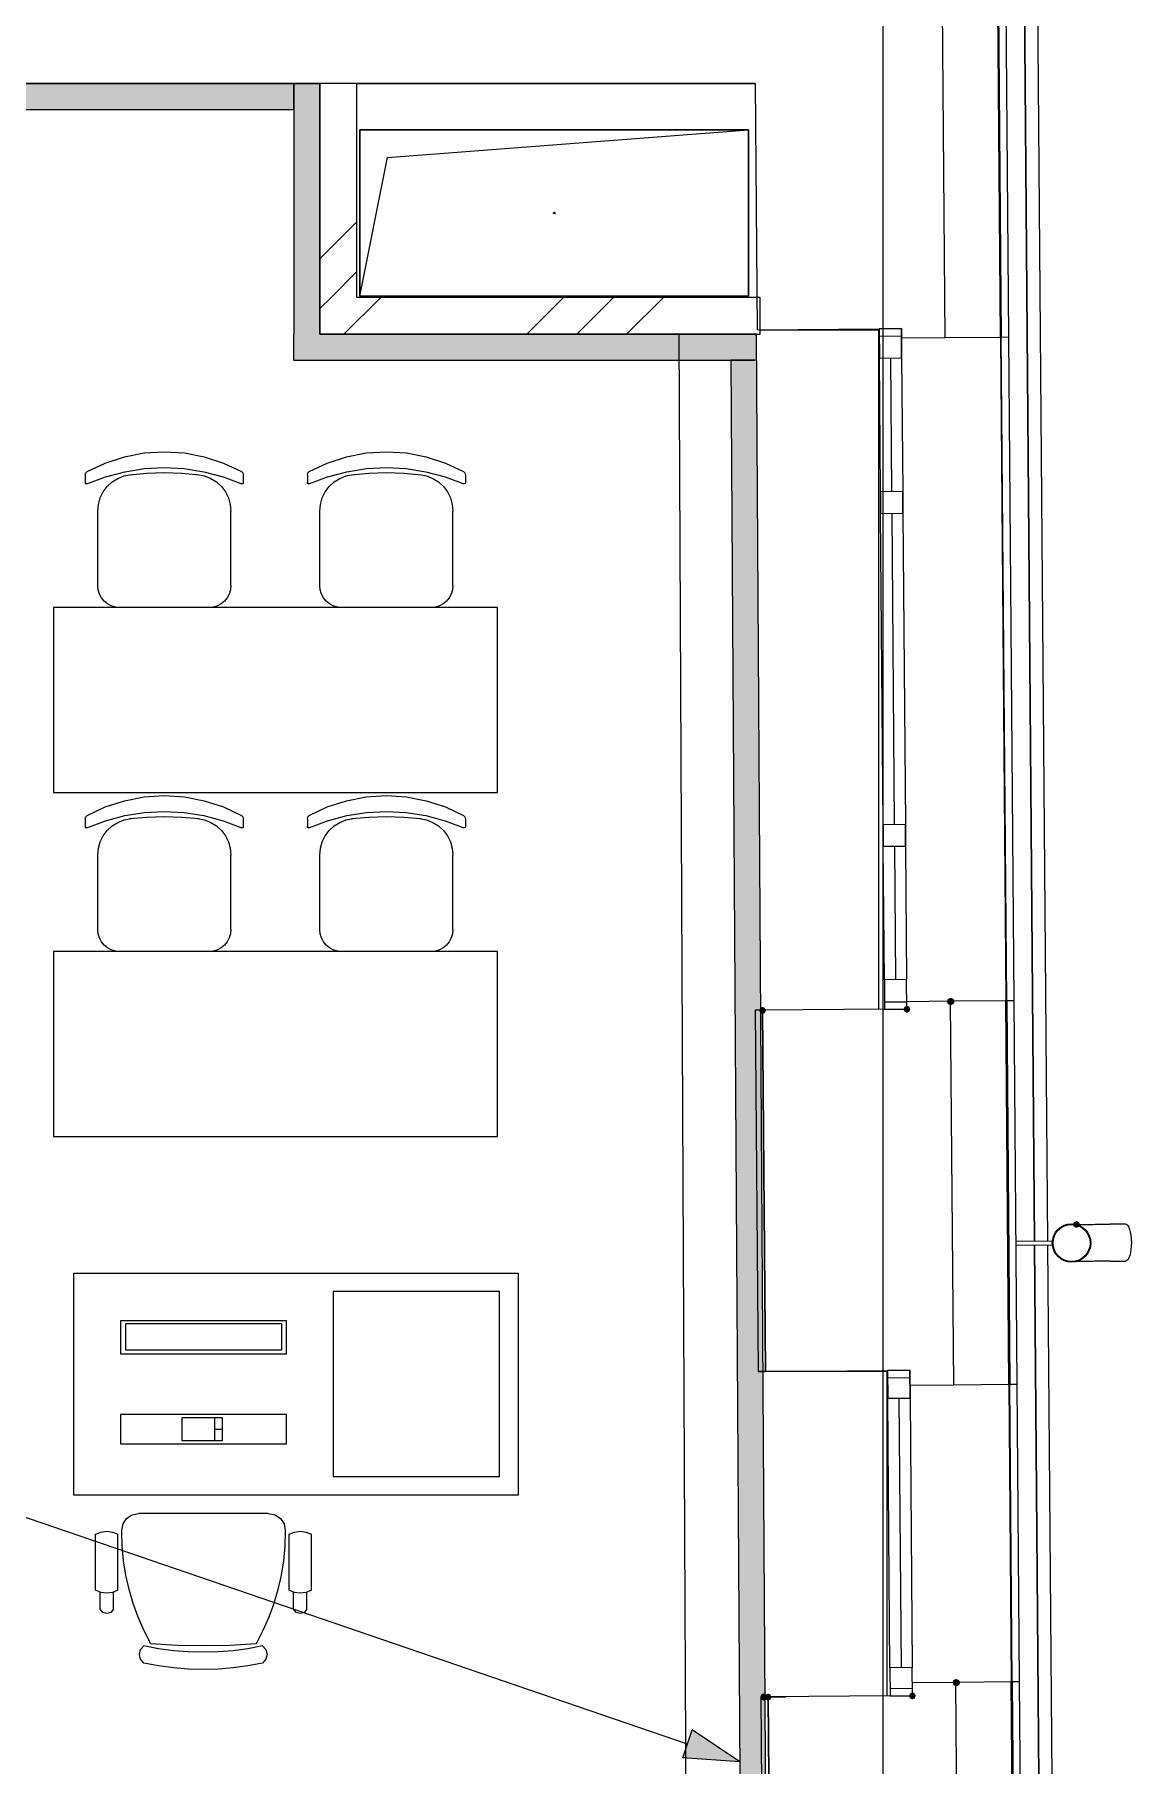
# Model space of a CAD drawing. Header units: millimetres. Extents: x 0 to 1189, y 0 to 841.
# Drawn here: x 834.24 to 863.88, y 443.31 to 490.1 of the extents above; entities that cross this region are included whole.
import ezdxf

# ---------------------------------------------------------------- set-up
doc = ezdxf.new("R2010")
doc.units = ezdxf.units.MM

msp = doc.modelspace()

# ---------------------------------------------------------------- hatches: boundary and pattern name
at = {"true_color": 0xd5aaaa}
h = msp.add_hatch(color=9, dxfattribs=at)
h.dxf.hatch_style = 2
h.paths.add_polyline_path([(796.055216, 488.077516), (796.062216, 488.777517), (841.946286, 488.776517), (841.246285, 488.076516)])
at = {"true_color": 0xf1d696}
h = msp.add_hatch(color=41, dxfattribs=at)
h.dxf.hatch_style = 2
h.paths.add_polyline_path([(841.946286, 481.999507), (841.246285, 481.999507), (841.246285, 488.776517), (841.946286, 488.776517)])
h = msp.add_hatch(color=41, dxfattribs=at)
h.dxf.hatch_style = 2
h.paths.add_polyline_path([(841.246285, 488.076516), (841.246285, 488.776517), (841.946286, 488.776517)])
h = msp.add_hatch(color=41, dxfattribs=at)
h.dxf.hatch_style = 2
h.paths.add_polyline_path([(841.946286, 481.999507), (841.246285, 481.299506), (841.246285, 481.999507)])
h = msp.add_hatch(color=41, dxfattribs=at)
h.dxf.hatch_style = 2
h.paths.add_polyline_path([(841.946286, 481.999507), (841.946286, 481.299506), (841.246285, 481.299506)])
h = msp.add_hatch(color=41, dxfattribs=at)
h.dxf.hatch_style = 2
h.paths.add_polyline_path([(841.946286, 481.299506), (841.946286, 481.999507), (853.708304, 481.999507), (853.708304, 481.299506)])
h = msp.add_hatch(color=41, dxfattribs=at)
h.dxf.hatch_style = 2
h.paths.add_polyline_path([(854.417305, 376.515346), (853.717304, 376.512346), (853.055303, 481.299506), (853.751304, 481.999507)])
h = msp.add_hatch(color=41, dxfattribs=at)
h.dxf.hatch_style = 2
h.paths.add_polyline_path([(853.708304, 481.999507), (853.751304, 481.999507), (853.708304, 481.956507)])
h = msp.add_hatch(color=41, dxfattribs=at)
h.dxf.hatch_style = 2
h.paths.add_polyline_path([(853.055303, 481.299506), (853.708304, 481.956507), (853.708304, 481.299506)])
h = msp.add_hatch(color=7)
h.dxf.hatch_style = 2
h.paths.add_polyline_path([(853.820304, 463.714479), (853.846742, 463.650917), (853.910305, 463.624479), (853.973867, 463.650917), (854.000305, 463.714479), (854.000305, 463.724479), (853.973867, 463.788042), (853.910305, 463.814479), (853.846742, 463.788042), (853.820304, 463.724479)])
h = msp.add_hatch(color=7)
h.dxf.hatch_style = 2
h.paths.add_polyline_path([(857.72031, 463.745479), (857.746748, 463.681917), (857.810311, 463.655479), (857.873873, 463.681917), (857.900311, 463.745479), (857.900311, 463.755479), (857.873873, 463.819042), (857.810311, 463.845479), (857.746748, 463.819042), (857.72031, 463.755479)])
h = msp.add_hatch(color=7)
h.dxf.hatch_style = 2
h.paths.add_polyline_path([(859.071866, 463.974435), (859.039235, 464.035051), (858.973357, 464.055033), (858.91274, 464.022402), (858.892759, 463.956524), (858.893759, 463.946524), (858.92639, 463.885908), (858.992268, 463.865926), (859.052884, 463.898557), (859.072866, 463.964435)])
h = msp.add_hatch(color=7)
h.dxf.hatch_style = 2
h.paths.add_polyline_path([(858.983312, 464.04548), (858.91975, 464.019042), (858.893312, 463.95548), (858.91975, 463.891917), (858.983312, 463.865479), (859.046875, 463.891917), (859.073312, 463.95548), (859.046875, 464.019042)])
h = msp.add_hatch(color=7)
h.dxf.hatch_style = 2
h.paths.add_polyline_path([(858.918312, 463.95548), (858.94475, 463.891917), (859.008312, 463.865479), (859.071875, 463.891917), (859.098313, 463.95548), (859.098313, 463.96548), (859.071875, 464.029042), (859.008312, 464.05548), (858.94475, 464.029042), (858.918312, 463.96548)])
h = msp.add_hatch(color=7)
h.dxf.hatch_style = 2
h.paths.add_polyline_path([(862.387318, 458.02247), (862.323755, 457.996033), (862.297317, 457.93247), (862.323755, 457.868908), (862.387318, 457.84247), (862.400318, 457.84247), (862.46388, 457.868908), (862.490318, 457.93247), (862.46388, 457.996033), (862.400318, 458.02247)])
h = msp.add_hatch(color=7)
h.dxf.hatch_style = 2
h.paths.add_polyline_path([(859.221313, 445.550451), (859.194875, 445.614014), (859.131313, 445.640452), (859.06775, 445.614014), (859.041312, 445.550451), (859.041312, 445.540451), (859.06775, 445.476889), (859.131313, 445.450451), (859.194875, 445.476889), (859.221313, 445.540451)])
h = msp.add_hatch(color=7)
h.dxf.hatch_style = 2
h.paths.add_polyline_path([(859.067312, 445.540451), (859.09375, 445.476889), (859.157313, 445.450451), (859.220875, 445.476889), (859.247313, 445.540451), (859.247313, 445.550451), (859.220875, 445.614014), (859.157313, 445.640452), (859.09375, 445.614014), (859.067312, 445.550451)])
h = msp.add_hatch(color=7)
h.dxf.hatch_style = 2
h.paths.add_polyline_path([(853.850304, 445.148451), (853.876742, 445.084888), (853.940305, 445.058451), (854.003867, 445.084888), (854.030305, 445.148451), (854.030305, 445.163451), (854.003867, 445.227013), (853.940305, 445.253451), (853.876742, 445.227013), (853.850304, 445.163451)])
h = msp.add_hatch(color=7)
h.dxf.hatch_style = 2
h.paths.add_polyline_path([(853.970305, 445.149451), (853.996742, 445.085888), (854.060305, 445.059451), (854.123867, 445.085888), (854.150305, 445.149451), (854.150305, 445.159451), (854.123867, 445.223013), (854.060305, 445.249451), (853.996742, 445.223013), (853.970305, 445.159451)])
h = msp.add_hatch(color=7)
h.dxf.hatch_style = 2
h.paths.add_polyline_path([(857.870311, 445.181451), (857.896748, 445.117888), (857.960311, 445.091451), (858.023873, 445.117888), (858.050311, 445.181451), (858.050311, 445.191451), (858.023873, 445.255013), (857.960311, 445.281451), (857.896748, 445.255013), (857.870311, 445.191451)])
at = {"true_color": 0x0077b0}
h = msp.add_hatch(color=144, dxfattribs=at)
h.dxf.hatch_style = 2
h.paths.add_polyline_path([(853.294304, 443.402448), (851.752301, 443.507448), (852.012302, 444.264449)])

# ---------------------------------------------------------------- linework, layer by layer
at = {"color": 7, "lineweight": 0}
for points in [[(857.17331, 238.825136), (857.17331, 730.151886)], [(859.968314, 617.281714), (861.261316, 457.46947)], [(861.262316, 457.46947), (859.972314, 617.281714)], [(860.322314, 617.283714), (861.612316, 457.47347)], [(858.648312, 505.353543), (858.837312, 481.914507)], [(860.337314, 481.926507), (860.148314, 505.375543)], [(860.173314, 505.376543), (860.363314, 481.926507)], [(860.563315, 481.928507), (860.373314, 505.377543)], [(853.707304, 488.777517), (795.362215, 488.777517)], [(841.946286, 488.776517), (795.362215, 488.777517)], [(841.946286, 488.776517), (827.198264, 488.776517)], [(841.246285, 488.776517), (841.246285, 481.999507)], [(841.246285, 488.076516), (841.246285, 488.776517)], [(841.946286, 488.777517), (841.946286, 481.999507)], [(841.946286, 481.999507), (841.946286, 488.776517)], [(842.946288, 482.999509), (842.946288, 488.777517)], [(853.708304, 488.776517), (842.946288, 488.776517)], [(853.707304, 488.777517), (853.761304, 482.123507)], [(796.055216, 488.077516), (841.246285, 488.076516)], [(843.027288, 483.030509), (843.027288, 487.530516)], [(843.027288, 487.530516), (853.527304, 487.530516)], [(853.527304, 487.530516), (843.027288, 487.530516)], [(843.027288, 487.530516), (843.027288, 483.030509)], [(843.777289, 486.780514), (853.527304, 487.530516)], [(853.527304, 487.530516), (853.527304, 483.030509)], [(853.527304, 483.030509), (853.527304, 487.530516)], [(843.027288, 483.030509), (843.777289, 486.780514)], [(848.252296, 485.280512), (848.277296, 485.305512), (848.302296, 485.280512)], [(848.302296, 485.280512), (848.277296, 485.255512), (848.252296, 485.280512)], [(848.253296, 485.286512), (848.277296, 485.305512), (848.289296, 485.302512)], [(848.277296, 485.255512), (848.253296, 485.273512)], [(848.302296, 485.280512), (848.289296, 485.258512)], [(841.946286, 484.04451), (842.946288, 485.044512)], [(842.249287, 482.999509), (842.946288, 483.69551)], [(841.946286, 482.695508), (842.249287, 482.999509)], [(842.599287, 481.999507), (843.599289, 482.999509)], [(853.843304, 482.999509), (842.946288, 482.999509)], [(853.527304, 483.030509), (843.027288, 483.030509)], [(843.027288, 483.030509), (853.527304, 483.030509)], [(847.538295, 482.003507), (848.533296, 482.999509)], [(848.888297, 482.004507), (849.883298, 482.999509)], [(850.238299, 482.005507), (851.2323, 482.999509)], [(853.843304, 481.999507), (853.843304, 482.999509)], [(841.246285, 481.299506), (841.246285, 481.999507)], [(841.946286, 481.999507), (853.843304, 481.999507)], [(853.708304, 481.999507), (841.946286, 481.999507)], [(851.651301, 481.999507), (851.859301, 438.10044)], [(853.751304, 481.999507), (853.708304, 481.999507)], [(854.417305, 376.515346), (853.751304, 481.999507)], [(853.761304, 482.123507), (857.061309, 482.150507)], [(857.051309, 482.111507), (853.843304, 482.111507)], [(857.051309, 463.747479), (857.051309, 482.111507)], [(857.061309, 482.150507), (857.66131, 482.154507)], [(857.66131, 482.154507), (857.061309, 482.150507)], [(857.068309, 481.350506), (857.061309, 482.150507)], [(857.061309, 482.150507), (857.068309, 481.350506)], [(857.66131, 482.154507), (857.66831, 481.354506)], [(857.66831, 481.354506), (857.66131, 482.154507)], [(857.063309, 481.950507), (857.66331, 481.954507)], [(857.66331, 481.904507), (858.837312, 481.914507)], [(858.837312, 481.914507), (860.337314, 481.926507)], [(860.337314, 481.926507), (860.482315, 463.97748)], [(860.363314, 481.926507), (860.563315, 481.928507)], [(860.508315, 463.97748), (860.363314, 481.926507)], [(860.708315, 463.97948), (860.563315, 481.928507)], [(841.246285, 481.299506), (853.708304, 481.299506)], [(853.055303, 481.299506), (853.717304, 376.512346)], [(853.708304, 481.299506), (853.055303, 481.299506)], [(857.66831, 481.354506), (857.068309, 481.350506)], [(857.097309, 477.750501), (857.068309, 481.350506)], [(857.36831, 481.352506), (857.39731, 477.752501)], [(857.66831, 481.354506), (857.69731, 477.755501)], [(857.097309, 477.750501), (857.69731, 477.755501)], [(857.102309, 477.1505), (857.097309, 477.750501)], [(857.097309, 477.750501), (857.102309, 477.1505)], [(857.69731, 477.755501), (857.70231, 477.1555)], [(857.70231, 477.1555), (857.69731, 477.755501)], [(857.70231, 477.1555), (857.102309, 477.1505)], [(857.16931, 468.750487), (857.102309, 477.1505)], [(857.40231, 477.1525), (857.46931, 468.752487)], [(857.70231, 477.1555), (857.76931, 468.755487)], [(857.16931, 468.750487), (857.76931, 468.755487)], [(857.17431, 468.150486), (857.16931, 468.750487)], [(857.16931, 468.750487), (857.17431, 468.150486)], [(857.76931, 468.755487), (857.77431, 468.155486)], [(857.77431, 468.155486), (857.76931, 468.755487)], [(857.77431, 468.155486), (857.17431, 468.150486)], [(857.20331, 464.55048), (857.17431, 468.150486)], [(857.47431, 468.152486), (857.50331, 464.55348)], [(857.77431, 468.155486), (857.803311, 464.55548)], [(857.803311, 464.55548), (857.20331, 464.55048)], [(857.20331, 464.55048), (857.21031, 463.750479)], [(857.20331, 464.55048), (857.21031, 463.750479)], [(857.810311, 463.755479), (857.803311, 464.55548)], [(857.810311, 463.755479), (857.803311, 464.55548)], [(857.21031, 463.750479), (853.910305, 463.724479)], [(857.20831, 463.95048), (857.808311, 463.95548)], [(857.21031, 463.750479), (857.810311, 463.755479)], [(857.21031, 463.750479), (857.810311, 463.755479)], [(859.008312, 463.96548), (857.808311, 463.95548)], [(858.983312, 463.95548), (859.066312, 453.600464)], [(858.983312, 463.95548), (859.008312, 463.95548)], [(860.482315, 463.97748), (859.008312, 463.96548)], [(860.566315, 453.612464), (860.482315, 463.97748)], [(860.708315, 463.97948), (860.508315, 463.97748)], [(860.508315, 463.97748), (860.592315, 453.612464)], [(860.792315, 453.614464), (860.708315, 463.97948)], [(853.910305, 463.724479), (853.710304, 463.722479)], [(853.710304, 463.722479), (853.789304, 453.957464)], [(853.910305, 463.724479), (853.989305, 453.959464)], [(853.989305, 453.959464), (853.910305, 463.714479)], [(861.741317, 457.42647), (861.751889, 457.536214), (861.782207, 457.633798), (861.830174, 457.722124), (861.893692, 457.799095), (861.970663, 457.862613), (862.058989, 457.91058), (862.156573, 457.940898), (862.261317, 457.95147), (862.365693, 457.940988), (862.462943, 457.910923), (862.551005, 457.863351), (862.627818, 457.800345), (862.691318, 457.72398), (862.739443, 457.636329), (862.770131, 457.539468), (862.781318, 457.43547)], [(861.761317, 457.42747), (861.771481, 457.532196), (861.800629, 457.626032), (861.846746, 457.710962), (861.907817, 457.78497), (861.981825, 457.84604), (862.066755, 457.892158), (862.160591, 457.921306), (862.261317, 457.93147), (862.361675, 457.921396), (862.455177, 457.892502), (862.539843, 457.846779), (862.613693, 457.78622), (862.674746, 457.712818), (862.721021, 457.628564), (862.750539, 457.53545), (862.761318, 457.43547)], [(862.400318, 457.93247), (862.427318, 457.93247)], [(862.427318, 457.93247), (862.455318, 457.93247)], [(862.455318, 457.93247), (862.486318, 457.93247)], [(862.486318, 457.93247), (862.519318, 457.93347)], [(862.519318, 457.93347), (862.554318, 457.93347)], [(862.554318, 457.93347), (862.591318, 457.93347)], [(862.591318, 457.93347), (862.629318, 457.93447)], [(862.629318, 457.93447), (862.670318, 457.93447)], [(862.670318, 457.93447), (862.712318, 457.93447)], [(862.712318, 457.93447), (862.756318, 457.93547)], [(862.756318, 457.93547), (862.801318, 457.93547)], [(862.801318, 457.93547), (862.848318, 457.93547)], [(862.848318, 457.93547), (862.897318, 457.93647)], [(862.897318, 457.93647), (862.947318, 457.93647)], [(862.947318, 457.93647), (862.998318, 457.93747)], [(862.998318, 457.93747), (863.050319, 457.93747)], [(863.050319, 457.93747), (863.104319, 457.93747)], [(863.104319, 457.93747), (863.158319, 457.93847)], [(863.158319, 457.93847), (863.214319, 457.93847)], [(863.214319, 457.93847), (863.270319, 457.93947)], [(863.270319, 457.93947), (863.294319, 457.93947)], [(863.71932, 457.94247), (863.294319, 457.93947)], [(863.719293, 457.945965), (863.750395, 457.936052), (863.779531, 457.907138), (863.806061, 457.861234), (863.829349, 457.80035), (863.848758, 457.726497), (863.863649, 457.641684), (863.873386, 457.547924), (863.877332, 457.447226)], [(860.561315, 457.46747), (860.535315, 457.46747)], [(860.536315, 457.367469), (860.562315, 457.367469)], [(861.752317, 457.47747), (860.761315, 457.46947)], [(860.762315, 457.369469), (861.753317, 457.377469)], [(861.262316, 457.376469), (861.935317, 374.135342)], [(861.934317, 374.135342), (861.262316, 457.376469)], [(861.612316, 457.378469), (862.284317, 374.139342)], [(862.781318, 457.43547), (862.770746, 457.326438), (862.740427, 457.228719), (862.692461, 457.140375), (862.628943, 457.063469), (862.551972, 457.000063), (862.463646, 456.952219), (862.366062, 456.922), (862.261317, 456.911469), (862.15727, 456.921908), (862.060255, 456.951859), (861.972333, 456.999272), (861.895567, 457.062094), (861.83202, 457.138276), (861.783754, 457.225766), (861.752832, 457.322514), (861.741317, 457.42647)], [(862.761318, 457.43547), (862.751154, 457.330456), (862.722006, 457.236485), (862.675888, 457.151537), (862.614818, 457.077594), (862.54081, 457.016635), (862.45588, 456.970641), (862.362044, 456.941592), (862.261317, 456.931469), (862.161247, 456.941502), (862.06788, 456.970297), (861.983231, 457.015897), (861.909317, 457.076344), (861.848153, 457.149682), (861.801754, 457.233954), (861.772137, 457.327202), (861.761317, 457.42747)], [(863.877332, 457.447226), (863.875015, 457.346477), (863.866796, 457.252572), (863.853278, 457.16753), (863.835067, 457.093372), (863.812767, 457.032119), (863.786982, 456.985792), (863.758318, 456.956411), (863.72738, 456.945996)], [(862.419318, 456.932469), (862.395318, 456.932469)], [(862.446318, 456.932469), (862.419318, 456.932469)], [(862.476318, 456.932469), (862.446318, 456.932469)], [(862.508318, 456.933469), (862.476318, 456.932469)], [(862.541318, 456.933469), (862.508318, 456.933469)], [(862.577318, 456.933469), (862.541318, 456.933469)], [(862.615318, 456.933469), (862.577318, 456.933469)], [(862.654318, 456.934469), (862.615318, 456.933469)], [(862.695318, 456.934469), (862.654318, 456.934469)], [(862.738318, 456.934469), (862.695318, 456.934469)], [(862.783318, 456.935469), (862.738318, 456.934469)], [(862.829318, 456.935469), (862.783318, 456.935469)], [(862.876318, 456.936469), (862.829318, 456.935469)], [(862.925318, 456.936469), (862.876318, 456.936469)], [(862.976318, 456.936469), (862.925318, 456.936469)], [(863.027319, 456.937469), (862.976318, 456.936469)], [(863.080319, 456.937469), (863.027319, 456.937469)], [(863.134319, 456.938469), (863.080319, 456.937469)], [(863.189319, 456.938469), (863.134319, 456.938469)], [(863.245319, 456.939469), (863.189319, 456.938469)], [(863.302319, 456.939469), (863.245319, 456.939469)], [(863.302319, 456.939469), (863.72732, 456.942469)], [(853.789304, 453.957464), (853.989305, 453.959464)], [(857.27831, 453.957464), (853.789304, 453.957464)], [(853.989305, 453.959464), (857.28931, 453.986464)], [(857.27831, 445.185451), (857.27831, 453.957464)], [(857.28931, 453.986464), (857.889311, 453.990464)], [(857.889311, 453.990464), (857.28931, 453.986464)], [(857.29531, 453.226463), (857.28931, 453.986464)], [(857.28931, 453.986464), (857.29531, 453.226463)], [(857.889311, 453.990464), (857.895311, 453.230463)], [(857.895311, 453.230463), (857.889311, 453.990464)], [(857.29031, 453.786464), (857.890311, 453.790464)], [(857.892311, 453.590464), (859.066312, 453.600464)], [(859.066312, 453.600464), (860.566315, 453.612464)], [(860.566315, 453.612464), (860.631315, 445.562451)], [(860.592315, 453.612464), (860.792315, 453.614464)], [(860.657315, 445.563451), (860.592315, 453.612464)], [(860.857315, 445.564451), (860.792315, 453.614464)], [(857.895311, 453.230463), (857.29531, 453.226463)], [(857.35431, 445.946452), (857.29531, 453.226463)], [(857.59531, 453.228463), (857.65431, 445.948452)], [(857.895311, 453.230463), (857.954311, 445.951452)], [(857.954311, 445.951452), (857.35431, 445.946452)], [(857.35431, 445.946452), (857.36031, 445.186451)], [(857.35431, 445.946452), (857.36031, 445.186451)], [(857.960311, 445.191451), (857.954311, 445.951452)], [(857.960311, 445.191451), (857.954311, 445.951452)], [(859.157313, 445.550451), (857.957311, 445.541451)], [(859.216313, 435.101435), (859.131313, 445.540451)], [(859.131313, 445.540451), (859.157313, 445.540451)], [(860.631315, 445.562451), (859.157313, 445.550451)], [(860.716315, 435.113435), (860.631315, 445.562451)], [(860.857315, 445.564451), (860.657315, 445.563451)], [(860.657315, 445.563451), (860.742315, 435.113435)], [(860.942315, 435.115435), (860.857315, 445.564451)], [(854.060305, 445.159451), (853.860305, 445.158451)], [(853.860305, 445.158451), (853.939305, 435.458436)], [(853.940305, 445.163451), (854.543306, 445.163451)], [(857.36031, 445.186451), (854.060305, 445.159451)], [(854.060305, 445.159451), (854.139305, 435.460436)], [(854.139305, 435.460436), (854.060305, 445.149451)], [(857.35831, 445.386451), (857.958311, 445.391451)], [(857.36031, 445.186451), (857.960311, 445.191451)], [(857.36031, 445.186451), (857.960311, 445.191451)]]:
    msp.add_lwpolyline(points, dxfattribs=at)
at = {"color": 253, "lineweight": 0, "true_color": 0x999999}
for points in [[(835.656277, 478.286501), (836.149449, 478.520221), (836.666153, 478.689252), (837.19992, 478.791908), (837.74428, 478.826502), (838.289062, 478.791908), (838.822782, 478.689252), (839.339251, 478.520221), (839.832283, 478.286501)], [(835.656277, 478.286501), (836.149449, 478.520221), (836.666153, 478.689252), (837.19992, 478.791908), (837.74428, 478.826502), (838.289062, 478.791908), (838.822782, 478.689252), (839.339251, 478.520221), (839.832283, 478.286501)], [(841.656286, 478.286501), (842.149458, 478.520221), (842.666162, 478.689252), (843.199929, 478.791908), (843.744289, 478.826502), (844.289071, 478.791908), (844.822791, 478.689252), (845.33926, 478.520221), (845.832292, 478.286501)], [(841.656286, 478.286501), (842.149458, 478.520221), (842.666162, 478.689252), (843.199929, 478.791908), (843.744289, 478.826502), (844.289071, 478.791908), (844.822791, 478.689252), (845.33926, 478.520221), (845.832292, 478.286501)], [(835.609277, 478.201501), (835.621902, 478.250376), (835.656277, 478.286501)], [(835.609277, 478.201501), (835.621902, 478.250376), (835.656277, 478.286501)], [(835.652277, 477.958501), (836.15634, 478.148861), (836.675778, 478.285876), (837.206467, 478.368705), (837.74428, 478.396502), (838.282093, 478.368705), (838.812782, 478.285876), (839.33222, 478.148861), (839.836283, 477.958501)], [(835.652277, 477.958501), (836.15634, 478.148861), (836.675778, 478.285876), (837.206467, 478.368705), (837.74428, 478.396502), (838.282093, 478.368705), (838.812782, 478.285876), (839.33222, 478.148861), (839.836283, 477.958501)], [(836.803278, 478.204501), (837.272654, 478.246376), (837.74428, 478.260501), (838.215906, 478.246376), (838.685281, 478.204501)], [(836.803278, 478.204501), (837.272654, 478.246376), (837.74428, 478.260501), (838.215906, 478.246376), (838.685281, 478.204501)], [(839.832283, 478.286501), (839.866658, 478.250376), (839.879283, 478.201501)], [(839.832283, 478.286501), (839.866658, 478.250376), (839.879283, 478.201501)], [(841.609286, 478.201501), (841.621911, 478.250376), (841.656286, 478.286501)], [(841.609286, 478.201501), (841.621911, 478.250376), (841.656286, 478.286501)], [(841.652286, 477.958501), (842.156349, 478.148861), (842.675787, 478.285876), (843.206476, 478.368705), (843.744289, 478.396502), (844.282102, 478.368705), (844.812791, 478.285876), (845.332229, 478.148861), (845.836292, 477.958501)], [(841.652286, 477.958501), (842.156349, 478.148861), (842.675787, 478.285876), (843.206476, 478.368705), (843.744289, 478.396502), (844.282102, 478.368705), (844.812791, 478.285876), (845.332229, 478.148861), (845.836292, 477.958501)], [(842.803288, 478.204501), (843.272663, 478.246376), (843.744289, 478.260501), (844.215915, 478.246376), (844.68529, 478.204501)], [(842.803288, 478.204501), (843.272663, 478.246376), (843.744289, 478.260501), (844.215915, 478.246376), (844.68529, 478.204501)], [(845.832292, 478.286501), (845.866667, 478.250376), (845.879292, 478.201501)], [(845.832292, 478.286501), (845.866667, 478.250376), (845.879292, 478.201501)], [(835.609277, 478.201501), (835.609277, 477.985501)], [(835.609277, 478.201501), (835.609277, 477.985501)], [(835.652277, 477.958501), (835.639277, 477.955501), (835.617902, 477.964126), (835.609277, 477.985501)], [(835.652277, 477.958501), (835.639277, 477.955501), (835.617902, 477.964126), (835.609277, 477.985501)], [(835.944277, 477.2145), (835.96199, 477.402736), (836.013043, 477.579641), (836.094307, 477.741756), (836.202653, 477.885626), (836.334952, 478.007792), (836.488075, 478.104798), (836.658893, 478.173187), (836.844279, 478.209501)], [(835.944277, 477.2145), (835.96199, 477.402736), (836.013043, 477.579641), (836.094307, 477.741756), (836.202653, 477.885626), (836.334952, 478.007792), (836.488075, 478.104798), (836.658893, 478.173187), (836.844279, 478.209501)], [(838.644281, 478.209501), (838.829666, 478.173187), (839.000485, 478.104798), (839.153608, 478.007792), (839.285907, 477.885626), (839.394253, 477.741756), (839.475517, 477.579641), (839.52657, 477.402736), (839.544283, 477.2145)], [(838.644281, 478.209501), (838.829666, 478.173187), (839.000485, 478.104798), (839.153608, 478.007792), (839.285907, 477.885626), (839.394253, 477.741756), (839.475517, 477.579641), (839.52657, 477.402736), (839.544283, 477.2145)], [(839.879283, 477.985501), (839.870658, 477.964126), (839.849283, 477.955501), (839.836283, 477.958501)], [(839.879283, 477.985501), (839.870658, 477.964126), (839.849283, 477.955501), (839.836283, 477.958501)], [(839.879283, 478.201501), (839.879283, 477.985501)], [(839.879283, 478.201501), (839.879283, 477.985501)], [(841.609286, 478.201501), (841.609286, 477.985501)], [(841.609286, 478.201501), (841.609286, 477.985501)], [(841.652286, 477.958501), (841.639286, 477.955501), (841.617911, 477.964126), (841.609286, 477.985501)], [(841.652286, 477.958501), (841.639286, 477.955501), (841.617911, 477.964126), (841.609286, 477.985501)], [(841.944286, 477.2145), (841.961999, 477.402736), (842.013052, 477.579641), (842.094316, 477.741756), (842.202662, 477.885626), (842.334961, 478.007792), (842.488084, 478.104798), (842.658903, 478.173187), (842.844288, 478.209501)], [(841.944286, 477.2145), (841.961999, 477.402736), (842.013052, 477.579641), (842.094316, 477.741756), (842.202662, 477.885626), (842.334961, 478.007792), (842.488084, 478.104798), (842.658903, 478.173187), (842.844288, 478.209501)], [(844.64429, 478.209501), (844.829675, 478.173187), (845.000494, 478.104798), (845.153617, 478.007792), (845.285916, 477.885626), (845.394262, 477.741756), (845.475526, 477.579641), (845.526579, 477.402736), (845.544292, 477.2145)], [(844.64429, 478.209501), (844.829675, 478.173187), (845.000494, 478.104798), (845.153617, 478.007792), (845.285916, 477.885626), (845.394262, 477.741756), (845.475526, 477.579641), (845.526579, 477.402736), (845.544292, 477.2145)], [(845.879292, 477.985501), (845.870667, 477.964126), (845.849292, 477.955501), (845.836292, 477.958501)], [(845.879292, 477.985501), (845.870667, 477.964126), (845.849292, 477.955501), (845.836292, 477.958501)], [(845.879292, 478.201501), (845.879292, 477.985501)], [(845.879292, 478.201501), (845.879292, 477.985501)], [(835.944277, 475.211497), (835.944277, 477.2145)], [(835.944277, 475.211497), (835.944277, 477.2145)], [(839.544283, 475.211497), (839.544283, 477.2145)], [(839.544283, 475.211497), (839.544283, 477.2145)], [(841.944286, 475.211497), (841.944286, 477.2145)], [(841.944286, 475.211497), (841.944286, 477.2145)], [(845.544292, 475.211497), (845.544292, 477.2145)], [(845.544292, 475.211497), (845.544292, 477.2145)], [(836.544278, 474.611496), (836.423463, 474.623701), (836.310887, 474.658699), (836.208975, 474.714064), (836.120152, 474.787371), (836.046846, 474.876193), (835.99148, 474.978106), (835.956482, 475.090682), (835.944277, 475.211497)], [(836.544278, 474.611496), (836.423463, 474.623701), (836.310887, 474.658699), (836.208975, 474.714064), (836.120152, 474.787371), (836.046846, 474.876193), (835.99148, 474.978106), (835.956482, 475.090682), (835.944277, 475.211497)], [(839.544283, 475.211497), (839.532078, 475.090682), (839.497079, 474.978106), (839.441714, 474.876193), (839.368407, 474.787371), (839.279585, 474.714064), (839.177673, 474.658699), (839.065096, 474.623701), (838.944282, 474.611496)], [(839.544283, 475.211497), (839.532078, 475.090682), (839.497079, 474.978106), (839.441714, 474.876193), (839.368407, 474.787371), (839.279585, 474.714064), (839.177673, 474.658699), (839.065096, 474.623701), (838.944282, 474.611496)], [(842.544287, 474.611496), (842.423473, 474.623701), (842.310896, 474.658699), (842.208984, 474.714064), (842.120162, 474.787371), (842.046855, 474.876193), (841.991489, 474.978106), (841.956491, 475.090682), (841.944286, 475.211497)], [(842.544287, 474.611496), (842.423473, 474.623701), (842.310896, 474.658699), (842.208984, 474.714064), (842.120162, 474.787371), (842.046855, 474.876193), (841.991489, 474.978106), (841.956491, 475.090682), (841.944286, 475.211497)], [(845.544292, 475.211497), (845.532087, 475.090682), (845.497089, 474.978106), (845.441723, 474.876193), (845.368417, 474.787371), (845.279594, 474.714064), (845.177682, 474.658699), (845.065106, 474.623701), (844.944291, 474.611496)], [(845.544292, 475.211497), (845.532087, 475.090682), (845.497089, 474.978106), (845.441723, 474.876193), (845.368417, 474.787371), (845.279594, 474.714064), (845.177682, 474.658699), (845.065106, 474.623701), (844.944291, 474.611496)], [(846.745294, 474.611496), (834.745275, 474.611496)], [(834.745275, 474.611496), (834.745275, 469.611488)], [(838.945282, 474.611496), (836.544278, 474.611496)], [(838.945282, 474.611496), (836.544278, 474.611496)], [(844.945291, 474.611496), (842.544287, 474.611496)], [(844.945291, 474.611496), (842.544287, 474.611496)], [(846.745294, 469.611488), (846.745294, 474.611496)], [(834.745275, 469.611488), (846.745294, 469.611488)], [(835.656277, 468.986487), (836.149449, 469.220206), (836.666153, 469.389238), (837.19992, 469.491894), (837.74428, 469.526488), (838.289062, 469.491894), (838.822782, 469.389238), (839.339251, 469.220206), (839.832283, 468.986487)], [(835.656277, 468.986487), (836.149449, 469.220206), (836.666153, 469.389238), (837.19992, 469.491894), (837.74428, 469.526488), (838.289062, 469.491894), (838.822782, 469.389238), (839.339251, 469.220206), (839.832283, 468.986487)], [(841.656286, 468.986487), (842.149458, 469.220206), (842.666162, 469.389238), (843.199929, 469.491894), (843.744289, 469.526488), (844.289071, 469.491894), (844.822791, 469.389238), (845.33926, 469.220206), (845.832292, 468.986487)], [(841.656286, 468.986487), (842.149458, 469.220206), (842.666162, 469.389238), (843.199929, 469.491894), (843.744289, 469.526488), (844.289071, 469.491894), (844.822791, 469.389238), (845.33926, 469.220206), (845.832292, 468.986487)], [(835.609277, 468.901487), (835.621902, 468.950362), (835.656277, 468.986487)], [(835.609277, 468.901487), (835.621902, 468.950362), (835.656277, 468.986487)], [(835.609277, 468.901487), (835.609277, 468.685487)], [(835.609277, 468.901487), (835.609277, 468.685487)], [(835.652277, 468.658487), (836.15634, 468.848846), (836.675778, 468.985862), (837.206467, 469.06869), (837.74428, 469.096487), (838.282093, 469.06869), (838.812782, 468.985862), (839.33222, 468.848846), (839.836283, 468.658487)], [(835.652277, 468.658487), (836.15634, 468.848846), (836.675778, 468.985862), (837.206467, 469.06869), (837.74428, 469.096487), (838.282093, 469.06869), (838.812782, 468.985862), (839.33222, 468.848846), (839.836283, 468.658487)], [(835.944277, 467.914486), (835.96199, 468.102722), (836.013043, 468.279627), (836.094307, 468.441742), (836.202653, 468.585612), (836.334952, 468.707778), (836.488075, 468.804784), (836.658893, 468.873173), (836.844279, 468.909487)], [(835.944277, 467.914486), (835.96199, 468.102722), (836.013043, 468.279627), (836.094307, 468.441742), (836.202653, 468.585612), (836.334952, 468.707778), (836.488075, 468.804784), (836.658893, 468.873173), (836.844279, 468.909487)], [(836.803278, 468.904487), (837.272654, 468.946362), (837.74428, 468.960487), (838.215906, 468.946362), (838.685281, 468.904487)], [(836.803278, 468.904487), (837.272654, 468.946362), (837.74428, 468.960487), (838.215906, 468.946362), (838.685281, 468.904487)], [(838.644281, 468.909487), (838.829666, 468.873173), (839.000485, 468.804784), (839.153608, 468.707778), (839.285907, 468.585612), (839.394253, 468.441742), (839.475517, 468.279627), (839.52657, 468.102722), (839.544283, 467.914486)], [(838.644281, 468.909487), (838.829666, 468.873173), (839.000485, 468.804784), (839.153608, 468.707778), (839.285907, 468.585612), (839.394253, 468.441742), (839.475517, 468.279627), (839.52657, 468.102722), (839.544283, 467.914486)], [(839.832283, 468.986487), (839.866658, 468.950362), (839.879283, 468.901487)], [(839.832283, 468.986487), (839.866658, 468.950362), (839.879283, 468.901487)], [(839.879283, 468.901487), (839.879283, 468.685487)], [(839.879283, 468.901487), (839.879283, 468.685487)], [(841.609286, 468.901487), (841.621911, 468.950362), (841.656286, 468.986487)], [(841.609286, 468.901487), (841.621911, 468.950362), (841.656286, 468.986487)], [(841.609286, 468.901487), (841.609286, 468.685487)], [(841.609286, 468.901487), (841.609286, 468.685487)], [(841.652286, 468.658487), (842.156349, 468.848846), (842.675787, 468.985862), (843.206476, 469.06869), (843.744289, 469.096487), (844.282102, 469.06869), (844.812791, 468.985862), (845.332229, 468.848846), (845.836292, 468.658487)], [(841.652286, 468.658487), (842.156349, 468.848846), (842.675787, 468.985862), (843.206476, 469.06869), (843.744289, 469.096487), (844.282102, 469.06869), (844.812791, 468.985862), (845.332229, 468.848846), (845.836292, 468.658487)], [(841.944286, 467.914486), (841.961999, 468.102722), (842.013052, 468.279627), (842.094316, 468.441742), (842.202662, 468.585612), (842.334961, 468.707778), (842.488084, 468.804784), (842.658903, 468.873173), (842.844288, 468.909487)], [(841.944286, 467.914486), (841.961999, 468.102722), (842.013052, 468.279627), (842.094316, 468.441742), (842.202662, 468.585612), (842.334961, 468.707778), (842.488084, 468.804784), (842.658903, 468.873173), (842.844288, 468.909487)], [(842.803288, 468.904487), (843.272663, 468.946362), (843.744289, 468.960487), (844.215915, 468.946362), (844.68529, 468.904487)], [(842.803288, 468.904487), (843.272663, 468.946362), (843.744289, 468.960487), (844.215915, 468.946362), (844.68529, 468.904487)], [(844.64429, 468.909487), (844.829675, 468.873173), (845.000494, 468.804784), (845.153617, 468.707778), (845.285916, 468.585612), (845.394262, 468.441742), (845.475526, 468.279627), (845.526579, 468.102722), (845.544292, 467.914486)], [(844.64429, 468.909487), (844.829675, 468.873173), (845.000494, 468.804784), (845.153617, 468.707778), (845.285916, 468.585612), (845.394262, 468.441742), (845.475526, 468.279627), (845.526579, 468.102722), (845.544292, 467.914486)], [(845.832292, 468.986487), (845.866667, 468.950362), (845.879292, 468.901487)], [(845.832292, 468.986487), (845.866667, 468.950362), (845.879292, 468.901487)], [(845.879292, 468.901487), (845.879292, 468.685487)], [(845.879292, 468.901487), (845.879292, 468.685487)], [(835.652277, 468.658487), (835.639277, 468.655487), (835.617902, 468.664112), (835.609277, 468.685487)], [(835.652277, 468.658487), (835.639277, 468.655487), (835.617902, 468.664112), (835.609277, 468.685487)], [(839.879283, 468.685487), (839.870658, 468.664112), (839.849283, 468.655487), (839.836283, 468.658487)], [(839.879283, 468.685487), (839.870658, 468.664112), (839.849283, 468.655487), (839.836283, 468.658487)], [(841.652286, 468.658487), (841.639286, 468.655487), (841.617911, 468.664112), (841.609286, 468.685487)], [(841.652286, 468.658487), (841.639286, 468.655487), (841.617911, 468.664112), (841.609286, 468.685487)], [(845.879292, 468.685487), (845.870667, 468.664112), (845.849292, 468.655487), (845.836292, 468.658487)], [(845.879292, 468.685487), (845.870667, 468.664112), (845.849292, 468.655487), (845.836292, 468.658487)], [(835.944277, 465.911483), (835.944277, 467.914486)], [(835.944277, 465.911483), (835.944277, 467.914486)], [(839.544283, 465.911483), (839.544283, 467.914486)], [(839.544283, 465.911483), (839.544283, 467.914486)], [(841.944286, 465.911483), (841.944286, 467.914486)], [(841.944286, 465.911483), (841.944286, 467.914486)], [(845.544292, 465.911483), (845.544292, 467.914486)], [(845.544292, 465.911483), (845.544292, 467.914486)], [(836.544278, 465.311482), (836.423463, 465.323687), (836.310887, 465.358685), (836.208975, 465.41405), (836.120152, 465.487357), (836.046846, 465.576179), (835.99148, 465.678092), (835.956482, 465.790668), (835.944277, 465.911483)], [(836.544278, 465.311482), (836.423463, 465.323687), (836.310887, 465.358685), (836.208975, 465.41405), (836.120152, 465.487357), (836.046846, 465.576179), (835.99148, 465.678092), (835.956482, 465.790668), (835.944277, 465.911483)], [(839.544283, 465.911483), (839.532078, 465.790668), (839.497079, 465.678092), (839.441714, 465.576179), (839.368407, 465.487357), (839.279585, 465.41405), (839.177673, 465.358685), (839.065096, 465.323687), (838.944282, 465.311482)], [(839.544283, 465.911483), (839.532078, 465.790668), (839.497079, 465.678092), (839.441714, 465.576179), (839.368407, 465.487357), (839.279585, 465.41405), (839.177673, 465.358685), (839.065096, 465.323687), (838.944282, 465.311482)], [(842.544287, 465.311482), (842.423473, 465.323687), (842.310896, 465.358685), (842.208984, 465.41405), (842.120162, 465.487357), (842.046855, 465.576179), (841.991489, 465.678092), (841.956491, 465.790668), (841.944286, 465.911483)], [(842.544287, 465.311482), (842.423473, 465.323687), (842.310896, 465.358685), (842.208984, 465.41405), (842.120162, 465.487357), (842.046855, 465.576179), (841.991489, 465.678092), (841.956491, 465.790668), (841.944286, 465.911483)], [(845.544292, 465.911483), (845.532087, 465.790668), (845.497089, 465.678092), (845.441723, 465.576179), (845.368417, 465.487357), (845.279594, 465.41405), (845.177682, 465.358685), (845.065106, 465.323687), (844.944291, 465.311482)], [(845.544292, 465.911483), (845.532087, 465.790668), (845.497089, 465.678092), (845.441723, 465.576179), (845.368417, 465.487357), (845.279594, 465.41405), (845.177682, 465.358685), (845.065106, 465.323687), (844.944291, 465.311482)], [(846.745294, 465.311482), (834.745275, 465.311482)], [(834.745275, 465.311482), (834.745275, 460.311474)], [(838.945282, 465.311482), (836.544278, 465.311482)], [(838.945282, 465.311482), (836.544278, 465.311482)], [(844.945291, 465.311482), (842.544287, 465.311482)], [(844.945291, 465.311482), (842.544287, 465.311482)], [(846.745294, 460.311474), (846.745294, 465.311482)], [(834.745275, 460.311474), (846.745294, 460.311474)], [(835.303276, 456.617468), (847.303294, 456.617468)], [(835.303276, 450.617459), (835.303276, 456.617468)], [(847.303294, 456.617468), (847.303294, 450.617459)], [(846.803294, 456.117468), (842.303287, 456.117468)], [(842.303287, 456.117468), (842.303287, 451.11746)], [(846.803294, 451.11746), (846.803294, 456.117468)], [(841.048285, 455.323466), (836.558278, 455.323466)], [(836.558278, 455.323466), (836.558278, 454.437465)], [(841.048285, 454.437465), (841.048285, 455.323466)], [(840.919285, 455.242466), (836.695278, 455.242466)], [(836.695278, 455.242466), (836.695278, 454.543465)], [(840.919285, 454.543465), (840.919285, 455.242466)], [(836.558278, 454.437465), (841.048285, 454.437465)], [(836.695278, 454.543465), (840.919285, 454.543465)], [(841.048285, 452.797462), (836.558278, 452.797462)], [(836.558278, 452.797462), (836.558278, 452.002461)], [(838.229281, 452.715462), (839.310282, 452.715462)], [(838.229281, 452.081461), (838.229281, 452.715462)], [(839.109282, 452.081461), (839.109282, 452.715462)], [(839.310282, 452.715462), (839.310282, 452.081461)], [(841.048285, 452.002461), (841.048285, 452.797462)], [(839.310282, 452.081461), (838.229281, 452.081461)], [(839.109282, 452.398462), (839.310282, 452.398462)], [(836.558278, 452.002461), (841.048285, 452.002461)], [(842.303287, 451.11746), (846.803294, 451.11746)], [(847.303294, 450.617459), (835.303276, 450.617459)], [(836.593278, 449.646458), (836.593278, 449.663458), (836.628919, 449.840286), (836.726153, 449.984583), (836.87045, 450.081818), (837.047279, 450.117458)], [(840.554284, 450.117458), (837.053279, 450.117458)], [(840.554284, 450.117458), (840.737113, 450.081818), (840.88141, 449.984583), (840.978644, 449.840286), (841.014285, 449.663458), (841.014285, 449.646458)], [(835.887277, 449.555458), (836.032152, 449.617208), (836.188278, 449.638458), (836.345278, 449.617208), (836.490278, 449.555458)], [(835.887277, 448.043455), (835.887277, 449.555458)], [(836.490278, 448.043455), (836.490278, 449.555458)], [(837.381279, 446.595453), (837.198984, 446.949075), (837.040044, 447.312423), (836.904753, 447.684349), (836.793403, 448.063705), (836.706288, 448.449343), (836.6437, 448.840113), (836.605932, 449.234867), (836.593278, 449.632458), (836.593278, 449.646458)], [(841.014285, 449.646458), (841.014285, 449.632458), (841.001631, 449.235197), (840.963863, 448.840691), (840.901275, 448.450098), (840.81416, 448.06458), (840.70281, 447.685296), (840.567519, 447.313407), (840.408579, 446.950073), (840.226284, 446.596453)], [(841.117285, 449.555458), (841.26216, 449.617208), (841.418285, 449.638458), (841.574786, 449.617208), (841.719286, 449.555458)], [(841.117285, 448.043455), (841.117285, 449.555458)], [(841.719286, 448.043455), (841.719286, 449.555458)], [(836.490278, 448.043455), (836.345278, 447.98083), (836.188278, 447.959455), (836.032152, 447.98083), (835.887277, 448.043455)], [(836.008277, 447.529454), (836.008277, 447.985455)], [(836.375278, 447.529454), (836.375278, 447.987455)], [(841.719286, 448.043455), (841.574786, 447.98083), (841.418285, 447.959455), (841.26216, 447.98083), (841.117285, 448.043455)], [(841.232285, 447.529454), (841.232285, 447.986455)], [(841.599286, 447.529454), (841.599286, 447.985455)], [(836.375278, 447.529454), (836.300528, 447.443829), (836.191278, 447.411454), (836.082527, 447.443454), (836.008277, 447.529454)], [(841.599286, 447.530454), (841.524536, 447.444454), (841.415285, 447.412454), (841.30691, 447.444329), (841.232285, 447.529454)], [(837.191279, 446.073452), (837.101779, 446.174952), (837.069279, 446.306453), (837.101779, 446.437828), (837.191279, 446.538453)], [(840.401284, 446.538453), (840.004111, 446.462328), (839.603658, 446.407953), (839.200766, 446.375328), (838.796281, 446.364453), (838.392218, 446.375328), (837.98928, 446.407953), (837.588592, 446.462328), (837.191279, 446.538453)], [(840.226284, 446.596453), (839.511658, 446.552828), (838.796281, 446.538453), (838.088405, 446.552703), (837.381279, 446.595453)], [(840.401284, 446.538453), (840.491659, 446.437828), (840.524284, 446.306453), (840.491659, 446.174952), (840.401284, 446.073452)], [(840.401284, 446.073452), (840.004111, 445.997327), (839.603658, 445.942952), (839.200766, 445.910327), (838.796281, 445.899452), (838.392218, 445.910327), (837.98928, 445.942952), (837.588592, 445.997327), (837.191279, 446.073452)]]:
    msp.add_lwpolyline(points, dxfattribs=at)
at = {"color": 144, "lineweight": 0, "true_color": 0x0077b0}
for points in [[(851.882301, 443.885449), (822.258256, 454.028464)], [(851.752301, 443.507448), (852.012302, 444.264449)], [(853.294304, 443.402448), (852.012302, 444.264449)], [(853.294304, 443.402448), (851.752301, 443.507448)]]:
    msp.add_lwpolyline(points, dxfattribs=at)

doc.saveas('drawing.dxf')
